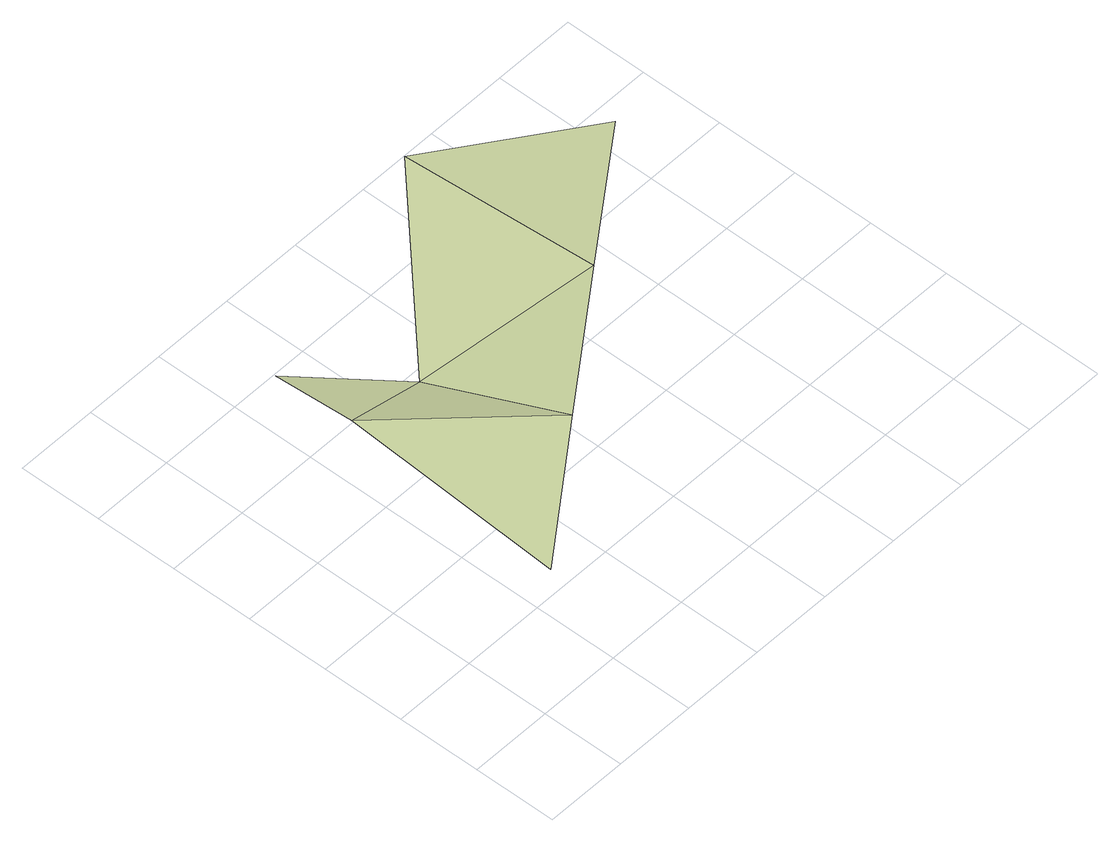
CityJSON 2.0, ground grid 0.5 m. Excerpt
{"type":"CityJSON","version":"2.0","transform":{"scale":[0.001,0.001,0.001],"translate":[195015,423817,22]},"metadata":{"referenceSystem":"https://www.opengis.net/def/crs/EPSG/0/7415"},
"CityObjects":{
"landuse1":{"type":"LandUse","attributes":{"3df_class":"Terrain","bgt_fysiekvoorkomen":"erf","bgt_status":"bestaand","identificatienamespace":"NL.IMGeo","onbegroeidterreindeeloptalud":"false","relatievehoogteligging":0,"aantal_punten":0},"geometry":[{"type":"MultiSurface","lod":"1","boundaries":[[[0,1,2]],[[3,2,4]],[[2,1,4]],[[4,1,5]],[[4,5,6]],[[7,6,5]]]}]}
},
"vertices":[
[726,614,400],[1536,1202,440],[734,1937,511],[734,2437,469],[1234,1937,387],[2347,1790,440],[2234,2937,487],[3158,2378,400]
]}
